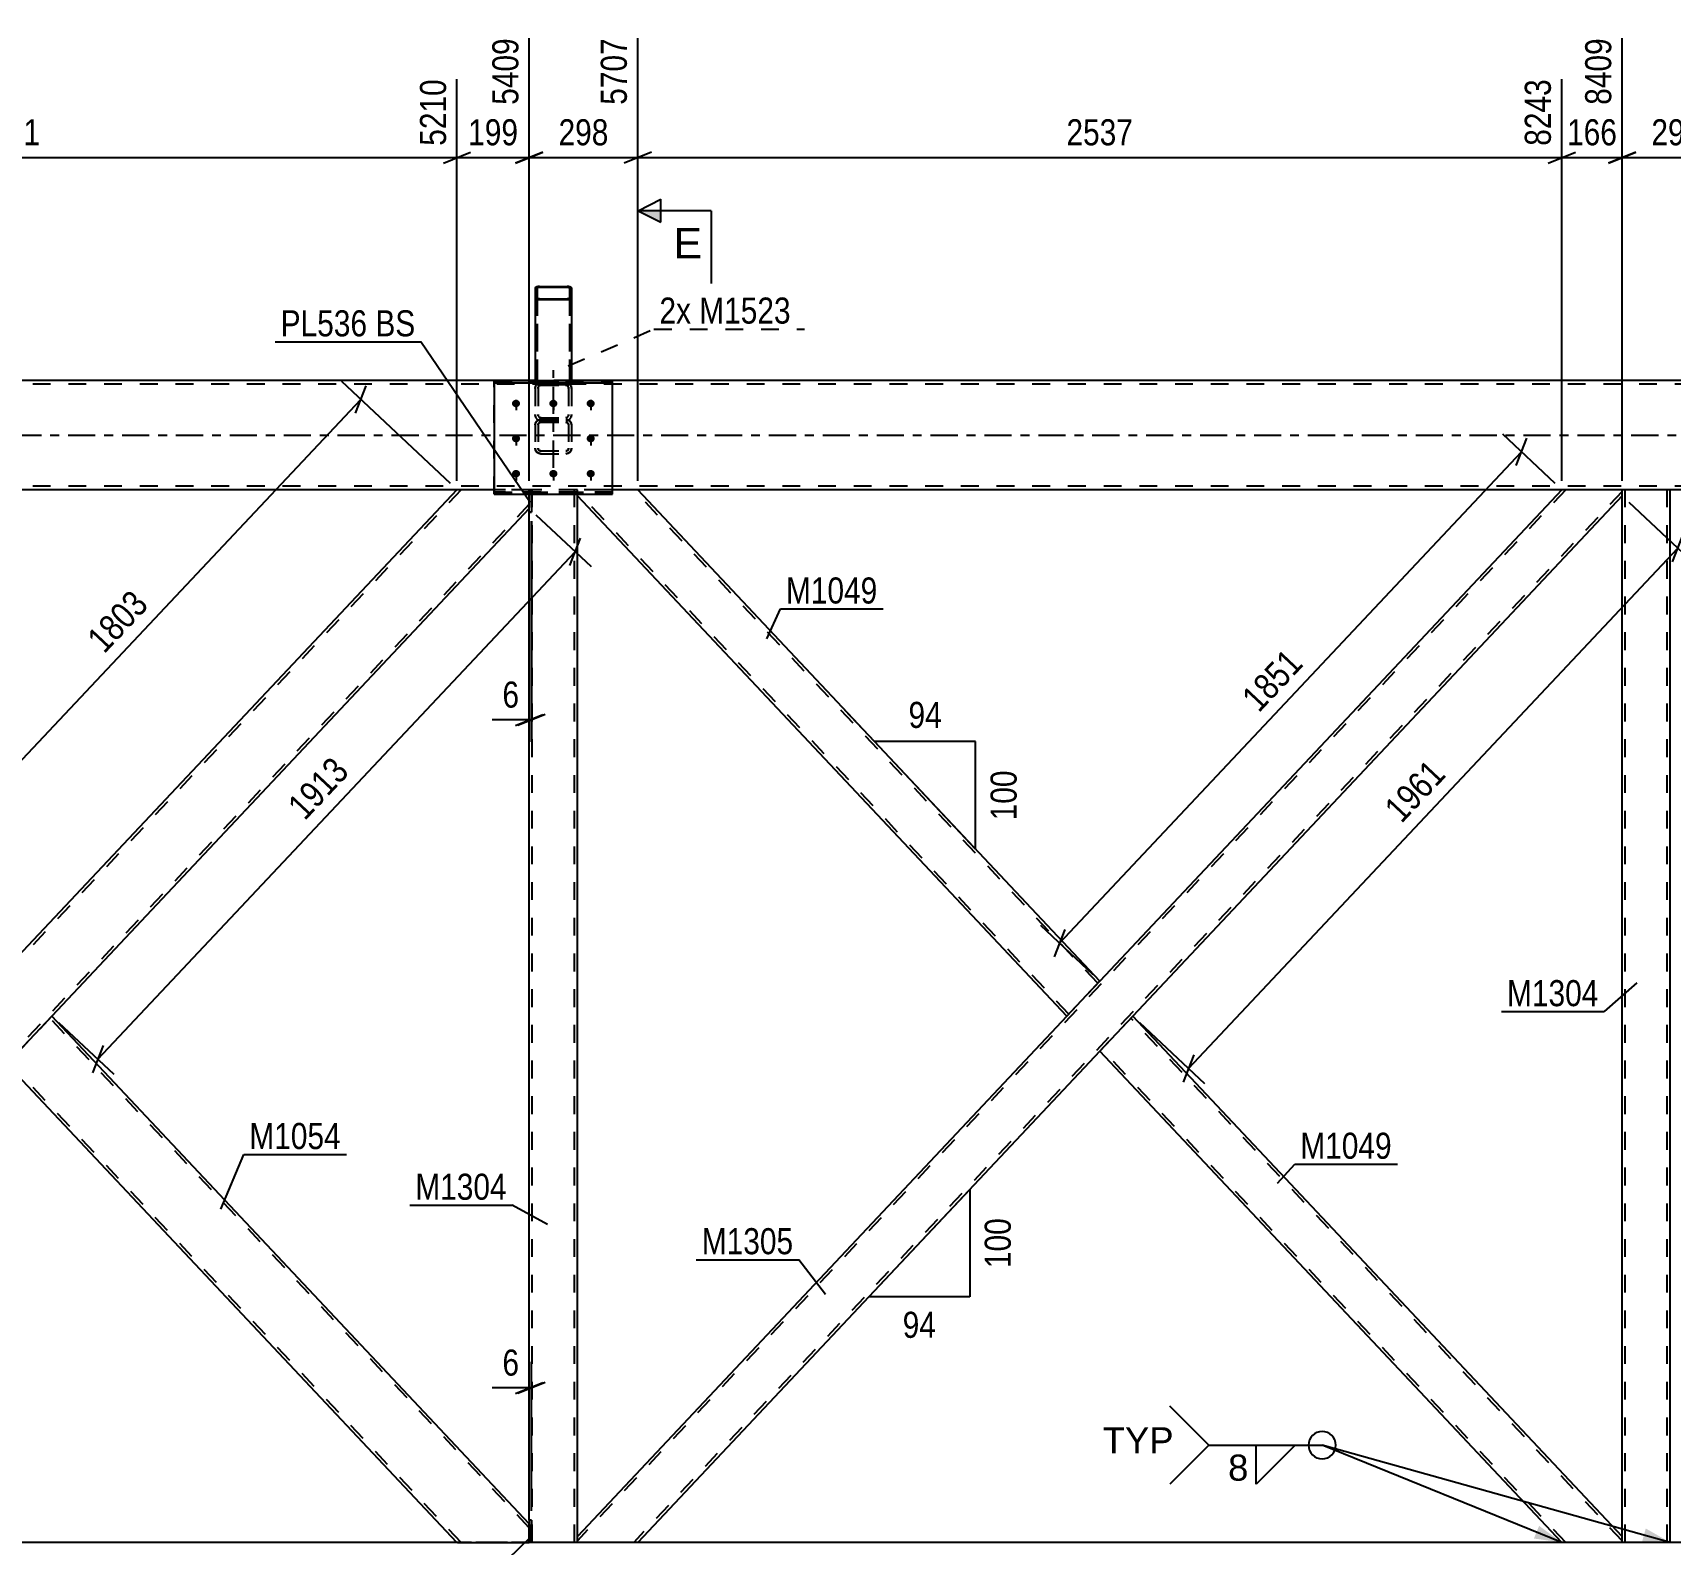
# Model space of a CAD drawing. Header units: millimetres. Extents: x -178 to 1011, y -683 to 158.
# Drawn here: x 161.8 to 341.6, y -121.8 to 44.2 of the extents above; entities that cross this region are included whole.
import ezdxf

# ---------------------------------------------------------------- set-up
doc = ezdxf.new("R2010")
doc.units = ezdxf.units.MM
doc.linetypes.add('DXK_LINE_DOT2', pattern=[3.9198, 1.9599, -1.9599])
doc.linetypes.add('DXK_LINE_DOT3', pattern=[5.9187, 2.979, -0.9799, 0.9799, -0.9799])
doc.styles.add('Arial', font='ARIAL.TTF', dxfattribs={"height": 0.2})
doc.styles.add('Arial Narrow', font='ARIALN.TTF', dxfattribs={"height": 0.2})

# ---------------------------------------------------------------- blocks, each defined once
blk = doc.blocks.new('Part-570387747-7596 - 7586')
at = {"color": 2, "linetype": 'Continuous'}
for p, q in [((225.5, 5.95), (212.5, 5.95)), ((212.5, 5.95), (212.5, -6.49)), ((212.5, 5.73), (225.5, 5.73)), ((225.5, -6.49), (225.5, 5.95)), ((212.5, -6.49), (225.5, -6.49))]:
    blk.add_line(p, q, dxfattribs=at)
at = {"color": 7, "linetype": 'DXK_LINE_DOT2'}
blk.add_line((212.5, -6.27), (225.5, -6.27), dxfattribs=at)
blk = doc.blocks.new('Bolt-570387747-7597 - 7586')
at = {"linetype": 'Continuous'}
for points in [[(214.9, 3.89), (214.99, 3.88), (215.08, 3.85), (215.16, 3.81), (215.23, 3.75), (215.28, 3.68), (215.32, 3.6), (215.34, 3.52), (215.34, 3.43), (215.32, 3.35), (215.28, 3.27), (215.23, 3.2), (215.16, 3.14), (215.08, 3.1), (214.99, 3.07), (214.9, 3.06), (214.81, 3.07), (214.72, 3.1), (214.64, 3.14), (214.57, 3.2), (214.52, 3.27), (214.48, 3.35), (214.46, 3.43), (214.46, 3.52), (214.48, 3.6), (214.52, 3.68), (214.57, 3.75), (214.64, 3.81), (214.72, 3.85), (214.81, 3.88)], [(219, 3.89), (219.09, 3.88), (219.18, 3.85), (219.26, 3.81), (219.33, 3.75), (219.38, 3.68), (219.42, 3.6), (219.44, 3.52), (219.44, 3.43), (219.42, 3.35), (219.38, 3.27), (219.33, 3.2), (219.26, 3.14), (219.18, 3.1), (219.09, 3.07), (219, 3.06), (218.91, 3.07), (218.82, 3.1), (218.74, 3.14), (218.67, 3.2), (218.62, 3.27), (218.58, 3.35), (218.56, 3.43), (218.56, 3.52), (218.58, 3.6), (218.62, 3.68), (218.67, 3.75), (218.74, 3.81), (218.82, 3.85), (218.91, 3.88)], [(223.1, 3.89), (223.19, 3.88), (223.28, 3.85), (223.36, 3.81), (223.43, 3.75), (223.48, 3.68), (223.52, 3.6), (223.54, 3.52), (223.54, 3.43), (223.52, 3.35), (223.48, 3.27), (223.43, 3.2), (223.36, 3.14), (223.28, 3.1), (223.19, 3.07), (223.1, 3.06), (223.01, 3.07), (222.92, 3.1), (222.84, 3.14), (222.77, 3.2), (222.72, 3.27), (222.68, 3.35), (222.66, 3.43), (222.66, 3.52), (222.68, 3.6), (222.72, 3.68), (222.77, 3.75), (222.84, 3.81), (222.92, 3.85), (223.01, 3.88)], [(214.9, 0.04), (214.99, 0.03), (215.08, 0), (215.16, -0.04), (215.23, -0.1), (215.28, -0.17), (215.32, -0.25), (215.34, -0.33), (215.34, -0.42), (215.32, -0.5), (215.28, -0.58), (215.23, -0.65), (215.16, -0.71), (215.08, -0.75), (214.99, -0.78), (214.9, -0.79), (214.81, -0.78), (214.72, -0.75), (214.64, -0.71), (214.57, -0.65), (214.52, -0.58), (214.48, -0.5), (214.46, -0.42), (214.46, -0.33), (214.48, -0.25), (214.52, -0.17), (214.57, -0.1), (214.64, -0.04), (214.72, 0), (214.81, 0.03)], [(223.1, 0.04), (223.19, 0.03), (223.28, 0), (223.36, -0.04), (223.43, -0.1), (223.48, -0.17), (223.52, -0.25), (223.54, -0.33), (223.54, -0.42), (223.52, -0.5), (223.48, -0.58), (223.43, -0.65), (223.36, -0.71), (223.28, -0.75), (223.19, -0.78), (223.1, -0.79), (223.01, -0.78), (222.92, -0.75), (222.84, -0.71), (222.77, -0.65), (222.72, -0.58), (222.68, -0.5), (222.66, -0.42), (222.66, -0.33), (222.68, -0.25), (222.72, -0.17), (222.77, -0.1), (222.84, -0.04), (222.92, 0), (223.01, 0.03)], [(214.9, -3.82), (214.99, -3.83), (215.08, -3.85), (215.16, -3.9), (215.23, -3.95), (215.28, -4.02), (215.32, -4.1), (215.34, -4.19), (215.34, -4.27), (215.32, -4.36), (215.28, -4.44), (215.23, -4.51), (215.16, -4.56), (215.08, -4.61), (214.99, -4.63), (214.9, -4.64), (214.81, -4.63), (214.72, -4.61), (214.64, -4.56), (214.57, -4.51), (214.52, -4.44), (214.48, -4.36), (214.46, -4.27), (214.46, -4.19), (214.48, -4.1), (214.52, -4.02), (214.57, -3.95), (214.64, -3.9), (214.72, -3.85), (214.81, -3.83)], [(219, -3.82), (219.09, -3.83), (219.18, -3.85), (219.26, -3.9), (219.33, -3.95), (219.38, -4.02), (219.42, -4.1), (219.44, -4.19), (219.44, -4.27), (219.42, -4.36), (219.38, -4.44), (219.33, -4.51), (219.26, -4.56), (219.18, -4.61), (219.09, -4.63), (219, -4.64), (218.91, -4.63), (218.82, -4.61), (218.74, -4.56), (218.67, -4.51), (218.62, -4.44), (218.58, -4.36), (218.56, -4.27), (218.56, -4.19), (218.58, -4.1), (218.62, -4.02), (218.67, -3.95), (218.74, -3.9), (218.82, -3.85), (218.91, -3.83)], [(223.1, -3.82), (223.19, -3.83), (223.28, -3.85), (223.36, -3.9), (223.43, -3.95), (223.48, -4.02), (223.52, -4.1), (223.54, -4.19), (223.54, -4.27), (223.52, -4.36), (223.48, -4.44), (223.43, -4.51), (223.36, -4.56), (223.28, -4.61), (223.19, -4.63), (223.1, -4.64), (223.01, -4.63), (222.92, -4.61), (222.84, -4.56), (222.77, -4.51), (222.72, -4.44), (222.68, -4.36), (222.66, -4.27), (222.66, -4.19), (222.68, -4.1), (222.72, -4.02), (222.77, -3.95), (222.84, -3.9), (222.92, -3.85), (223.01, -3.83)]]:
    blk.add_hatch(color=1, dxfattribs=at).paths.add_polyline_path(points)
at = {"color": 1, "linetype": 'Continuous'}
for p, q in [((214.9, 3.87), (214.9, 2.74)), ((219, 3.87), (219, 2.74)), ((223.1, 3.87), (223.1, 2.74)), ((214.9, 0.02), (214.9, -1.12)), ((223.1, 0.02), (223.1, -1.12)), ((214.9, -3.83), (214.9, -4.97)), ((219, -3.83), (219, -4.97)), ((223.1, -3.83), (223.1, -4.97))]:
    blk.add_line(p, q, dxfattribs=at)
blk = doc.blocks.new('Part-570387747-7743 - 7586')
at = {"color": 7, "linetype": 'DXK_LINE_DOT2'}
for p, q in [((228.27, -6), (221.64, -6)), ((221.64, -6.49), (221.64, -6)), ((275.6, -63.57), (221.64, -6.19)), ((278.78, -60.18), (227.83, -6)), ((278.97, -59.98), (278.56, -60.41)), ((275.6, -63.57), (275.61, -63.55))]:
    blk.add_line(p, q, dxfattribs=at)
at = {"color": 2, "linetype": 'Continuous'}
for p, q in [((221.64, -6.66), (221.64, -6.49)), ((275.38, -63.8), (221.64, -6.66)), ((279, -59.95), (228.27, -6)), ((278.56, -60.41), (275.38, -63.8)), ((279, -59.95), (278.56, -60.41))]:
    blk.add_line(p, q, dxfattribs=at)
blk = doc.blocks.new('Part-570387747-7633 - 7586')
at = {"color": 7, "linetype": 'DXK_LINE_DOT2'}
for p, q in [((217, 5.14), (217.05, 5.4)), ((217.4, 5.77), (217.64, 5.83)), ((217.64, 5.48), (217.52, 5.46)), ((217.64, 5.83), (220.36, 5.83)), ((217.64, 5.48), (220.36, 5.48)), ((220.36, 5.83), (220.61, 5.77)), ((220.48, 5.46), (220.36, 5.48)), ((220.95, 5.4), (221, 5.14)), ((217, 5.14), (217, -1.44)), ((217.34, 5.27), (217.32, 5.14)), ((217.32, 5.14), (217.32, -1.44)), ((220.68, 5.14), (220.66, 5.27)), ((220.68, 5.14), (220.68, -1.44)), ((221, 5.14), (221, -1.44)), ((217.05, 1.99), (217, 2.25)), ((217.32, 2.25), (217.34, 2.12)), ((217.52, 1.94), (217.64, 1.91)), ((217.64, 1.91), (220.36, 1.91)), ((220.36, 1.91), (220.48, 1.94)), ((220.66, 2.12), (220.68, 2.25)), ((221, 2.25), (220.95, 1.99)), ((217.05, 1.35), (217, 1.12)), ((217.19, 1.55), (217.05, 1.35)), ((217.4, 1.68), (217.19, 1.55)), ((217.32, 1.12), (217.34, 1.23)), ((217.34, 1.23), (217.41, 1.33)), ((217.64, 1.72), (217.4, 1.68)), ((217.64, 1.57), (217.4, 1.62)), ((217.41, 1.33), (217.52, 1.4)), ((217.52, 1.4), (217.64, 1.42)), ((217.64, 1.72), (220.36, 1.72)), ((217.64, 1.57), (220.36, 1.57)), ((217.64, 1.42), (220.36, 1.42)), ((220.61, 1.68), (220.36, 1.72)), ((220.61, 1.62), (220.36, 1.57)), ((220.36, 1.42), (220.48, 1.4)), ((220.48, 1.4), (220.59, 1.33)), ((220.59, 1.33), (220.66, 1.23)), ((220.81, 1.55), (220.61, 1.68)), ((220.66, 1.23), (220.68, 1.12)), ((220.95, 1.35), (220.81, 1.55)), ((221, 1.12), (220.95, 1.35)), ((217, -1.44), (217.05, -1.67)), ((217.05, -1.67), (217.19, -1.86)), ((217.34, -1.55), (217.32, -1.44)), ((217.41, -1.65), (217.34, -1.55)), ((217.52, -1.71), (217.41, -1.65)), ((217.64, -1.74), (217.52, -1.71)), ((217.64, -1.74), (220.36, -1.74)), ((220.48, -1.71), (220.36, -1.74)), ((220.59, -1.65), (220.48, -1.71)), ((220.66, -1.55), (220.59, -1.65)), ((220.68, -1.44), (220.66, -1.55)), ((220.81, -1.86), (220.95, -1.67)), ((220.95, -1.67), (221, -1.44)), ((217.19, -1.86), (217.4, -1.99)), ((217.4, -1.99), (217.64, -2.04)), ((217.64, -2.04), (220.36, -2.04)), ((220.36, -2.04), (220.61, -1.99)), ((220.61, -1.99), (220.81, -1.86))]:
    blk.add_line(p, q, dxfattribs=at)
for centre, radius, start, end in [((217.67, 5.17), 0.662, 114.32, 159.2417), ((217.65, 5.16), 0.331, 114.32, 159.2417), ((220.35, 5.16), 0.331, 20.7583, 65.68), ((220.33, 5.17), 0.662, 20.7583, 65.68), ((217.67, 2.22), 0.662, 200.7583, 245.68), ((217.65, 2.24), 0.331, 200.7583, 245.68), ((220.35, 2.24), 0.331, 294.32, 339.2417), ((220.33, 2.22), 0.662, 294.32, 339.2417)]:
    blk.add_arc(centre, radius, start, end, dxfattribs=at)
blk = doc.blocks.new('Part-570387747-8089 - 7586')
at = {"color": 2, "linetype": 'Continuous'}
for p, q in [((217, 16.16), (217.04, 16.23)), ((217.04, 16.23), (217.14, 16.28)), ((217.14, 16.28), (217.29, 16.32)), ((217, 16.16), (217, 6))]:
    blk.add_line(p, q, dxfattribs=at)
at = {"color": 7, "linetype": 'DXK_LINE_DOT2'}
for p, q in [((217.26, 16.19), (217.24, 16.16)), ((217.31, 16.22), (217.26, 16.19)), ((217.29, 16.32), (217.48, 16.33)), ((217.39, 16.24), (217.31, 16.22)), ((217.48, 16.25), (217.39, 16.24)), ((217.48, 16.33), (220.52, 16.33)), ((217.48, 16.25), (220.52, 16.25)), ((220.52, 16.33), (220.7, 16.32)), ((220.61, 16.24), (220.52, 16.25)), ((220.69, 16.22), (220.61, 16.24)), ((220.74, 16.19), (220.69, 16.22)), ((220.7, 16.32), (220.86, 16.28)), ((220.76, 16.16), (220.74, 16.19)), ((220.86, 16.28), (220.96, 16.23)), ((220.96, 16.23), (221, 16.16)), ((217.04, 14.99), (217, 15.05)), ((217.14, 14.93), (217.04, 14.99)), ((217.29, 14.89), (217.14, 14.93)), ((217.24, 16.16), (217.24, 5.69)), ((217.24, 15.05), (217.26, 15.02)), ((217.26, 15.02), (217.31, 14.99)), ((217.48, 14.88), (217.29, 14.89)), ((217.31, 14.99), (217.39, 14.97)), ((217.39, 14.97), (217.48, 14.96)), ((217.48, 14.96), (220.52, 14.96)), ((217.48, 14.88), (220.52, 14.88)), ((220.52, 14.96), (220.61, 14.97)), ((220.7, 14.89), (220.52, 14.88)), ((220.61, 14.97), (220.69, 14.99)), ((220.69, 14.99), (220.74, 15.02)), ((220.86, 14.93), (220.7, 14.89)), ((220.74, 15.02), (220.76, 15.05)), ((220.76, 16.16), (220.76, 5.69)), ((220.96, 14.99), (220.86, 14.93)), ((221, 15.05), (220.96, 14.99)), ((221, 16.16), (221, 5.69)), ((221, 6), (217, 6)), ((217, 6), (217, 5.69)), ((217, 5.83), (217.24, 5.83)), ((217, 5.69), (217.04, 5.62)), ((217.04, 5.62), (217.14, 5.56)), ((217.14, 5.56), (217.29, 5.53)), ((217.26, 5.65), (217.24, 5.69)), ((217.31, 5.63), (217.26, 5.65)), ((217.29, 5.53), (217.48, 5.51)), ((217.39, 5.61), (217.31, 5.63)), ((217.48, 5.6), (217.39, 5.61)), ((217.48, 5.6), (220.52, 5.6)), ((217.48, 5.51), (220.52, 5.51)), ((220.61, 5.61), (220.52, 5.6)), ((220.52, 5.51), (220.7, 5.53)), ((220.69, 5.63), (220.61, 5.61)), ((220.74, 5.65), (220.69, 5.63)), ((220.7, 5.53), (220.86, 5.56)), ((220.76, 5.69), (220.74, 5.65)), ((220.76, 5.83), (221, 5.83)), ((220.86, 5.56), (220.96, 5.62)), ((220.96, 5.62), (221, 5.69))]:
    blk.add_line(p, q, dxfattribs=at)
blk = doc.blocks.new('Part-570387747-7748 - 7586')
at = {"color": 7, "linetype": 'DXK_LINE_DOT2'}
for p, q in [((330.17, -6), (221.64, -121.41)), ((336.36, -6.19), (227.83, -121.6)), ((336.36, -6), (329.73, -6)), ((279, -59.95), (275.38, -63.8)), ((282.62, -63.8), (279, -67.65)), ((228.27, -121.6), (221.64, -121.6))]:
    blk.add_line(p, q, dxfattribs=at)
at = {"color": 2, "linetype": 'Continuous'}
for p, q in [((329.73, -6), (279, -59.95)), ((336.36, -6.66), (282.62, -63.8)), ((336.36, -6.66), (336.36, -6)), ((275.38, -63.8), (221.64, -120.94)), ((279, -67.65), (228.27, -121.6)), ((221.64, -121.6), (221.64, -120.94))]:
    blk.add_line(p, q, dxfattribs=at)
blk = doc.blocks.new('Part-570387747-7778 - 7586')
at = {"color": 2, "linetype": 'Continuous'}
for p, q in [((282.62, -63.8), (279, -67.65)), ((336.36, -120.94), (282.62, -63.8)), ((329.73, -121.6), (279, -67.65)), ((336.36, -121.6), (336.36, -120.94))]:
    blk.add_line(p, q, dxfattribs=at)
at = {"color": 7, "linetype": 'DXK_LINE_DOT2'}
for p, q in [((336.36, -121.41), (282.41, -64.03)), ((279.22, -67.42), (279.24, -67.4)), ((330.17, -121.6), (279.22, -67.42)), ((336.36, -121.6), (329.73, -121.6))]:
    blk.add_line(p, q, dxfattribs=at)
blk = doc.blocks.new('Part-570387747-7793 - 7586')
at = {"color": 2, "linetype": 'Continuous'}
for p, q in [((159, -69.05), (163.94, -63.8)), ((216.36, -119.54), (163.94, -63.8)), ((208.42, -121.6), (159, -69.05)), ((208.48, -121.6), (216.36, -121.6)), ((216.36, -121.6), (216.36, -120.47))]:
    blk.add_line(p, q, dxfattribs=at)
at = {"color": 7, "linetype": 'DXK_LINE_DOT2'}
for p, q in [((216.36, -120), (163.72, -64.03)), ((159.22, -68.82), (159.24, -68.8)), ((208.86, -121.6), (159.22, -68.82)), ((216.36, -120.47), (216.36, -119.54)), ((208.48, -121.6), (208.42, -121.6))]:
    blk.add_line(p, q, dxfattribs=at)
blk = doc.blocks.new('Part-570387747-7810 - 7586')
at = {"color": 7, "linetype": 'DXK_LINE_DOT2'}
for p, q in [((341.64, -6), (336.36, -6)), ((336.36, -6.66), (336.36, -6)), ((336.68, -121.6), (336.68, -6)), ((341.32, -121.6), (341.32, -6)), ((341.64, -6.66), (341.64, -6)), ((336.36, -121.6), (336.36, -120.94)), ((341.64, -121.6), (336.36, -121.6)), ((341.64, -121.6), (341.64, -120.94))]:
    blk.add_line(p, q, dxfattribs=at)
at = {"color": 2, "linetype": 'Continuous'}
for p, q in [((336.36, -120.94), (336.36, -6.66)), ((341.64, -120.94), (341.64, -6.66))]:
    blk.add_line(p, q, dxfattribs=at)
blk = doc.blocks.new('Part-570387747-7825 - 7586')
at = {"color": 7, "linetype": 'DXK_LINE_DOT2'}
for p, q in [((208.86, -6), (101.64, -120)), ((208.48, -6), (208.42, -6)), ((216.36, -6), (212.5, -6)), ((216.36, -6.49), (216.36, -6)), ((216.36, -8.06), (216.36, -7.13)), ((216.36, -7.59), (109.15, -121.6)), ((159, -58.55), (154.06, -63.8)), ((163.94, -63.8), (159, -69.05)), ((101.64, -121.6), (101.64, -119.54)), ((108.71, -121.6), (109.33, -121.6)), ((109.59, -121.6), (109.52, -121.6))]:
    blk.add_line(p, q, dxfattribs=at)
at = {"color": 2, "linetype": 'Continuous'}
for p, q in [((208.42, -6), (159, -58.55)), ((212.5, -6), (208.48, -6)), ((216.36, -7.13), (216.36, -6.49)), ((216.36, -8.06), (163.94, -63.8)), ((154.06, -63.8), (101.64, -119.54)), ((109.59, -121.6), (159, -69.05)), ((108.71, -121.6), (101.64, -121.6)), ((109.52, -121.6), (108.71, -121.6)), ((109.52, -121.6), (109.52, -121.6))]:
    blk.add_line(p, q, dxfattribs=at)
blk = doc.blocks.new('Part-570387747-7840 - 7586')
at = {"color": 7, "linetype": 'DXK_LINE_DOT2'}
for p, q in [((221.64, -6), (216.36, -6)), ((216.36, -8.46), (216.36, -6)), ((216.68, -121.6), (216.68, -6)), ((221.32, -121.6), (221.32, -6)), ((221.64, -6.66), (221.64, -6)), ((216.36, -121.6), (216.36, -119.14)), ((221.64, -121.6), (216.36, -121.6)), ((221.64, -121.6), (221.64, -120.94))]:
    blk.add_line(p, q, dxfattribs=at)
at = {"color": 2, "linetype": 'Continuous'}
for p, q in [((221.64, -120.94), (221.64, -6.66)), ((216.36, -119.14), (216.36, -8.46))]:
    blk.add_line(p, q, dxfattribs=at)
blk = doc.blocks.new('Part-570387747-7962 - 7586')
at = {"color": 2, "linetype": 'Continuous'}
for p, q in [((216.6, -119.14), (216.36, -119.14)), ((216.36, -119.14), (216.36, -121.6)), ((216.6, -119.14), (216.6, -121.6)), ((216.6, -121.6), (216.36, -121.6))]:
    blk.add_line(p, q, dxfattribs=at)
blk = doc.blocks.new('Bolt-570387747-7911 - 7586')
at = {"color": 1, "linetype": 'DXK_LINE_DOT2'}
for p, q in [((214.9, 3.87), (214.9, 2.74)), ((219, 3.87), (219, 2.74)), ((223.1, 3.87), (223.1, 2.74)), ((214.9, 0.02), (214.9, -1.12)), ((223.1, 0.02), (223.1, -1.12)), ((214.9, -3.83), (214.9, -4.97)), ((219, -3.83), (219, -4.97)), ((223.1, -3.83), (223.1, -4.97))]:
    blk.add_line(p, q, dxfattribs=at)
blk = doc.blocks.new('Part-570387747-8032 - 7586')
at = {"color": 7, "linetype": 'DXK_LINE_DOT2'}
for p, q in [((217.05, 5.4), (217, 5.14)), ((217.64, 5.83), (217.4, 5.77)), ((217.52, 5.46), (217.64, 5.48)), ((217.64, 5.83), (220.36, 5.83)), ((217.64, 5.48), (220.36, 5.48)), ((220.61, 5.77), (220.36, 5.83)), ((220.36, 5.48), (220.48, 5.46)), ((221, 5.14), (220.95, 5.4)), ((217, 5.14), (217, -1.44)), ((217.32, 5.14), (217.34, 5.27)), ((217.32, 5.14), (217.32, -1.44)), ((220.66, 5.27), (220.68, 5.14)), ((220.68, 5.14), (220.68, -1.44)), ((221, 5.14), (221, -1.44)), ((217, 2.25), (217.05, 1.99)), ((217.34, 2.12), (217.32, 2.25)), ((217.64, 1.91), (217.52, 1.93)), ((217.64, 1.91), (220.36, 1.91)), ((220.48, 1.93), (220.36, 1.91)), ((220.68, 2.25), (220.66, 2.12)), ((220.95, 1.99), (221, 2.25)), ((217, 1.12), (217.05, 1.35)), ((217.05, 1.35), (217.19, 1.54)), ((217.19, 1.54), (217.4, 1.68)), ((217.34, 1.23), (217.32, 1.12)), ((217.41, 1.33), (217.34, 1.23)), ((217.4, 1.68), (217.64, 1.72)), ((217.4, 1.62), (217.64, 1.57)), ((217.52, 1.4), (217.41, 1.33)), ((217.64, 1.42), (217.52, 1.4)), ((217.64, 1.72), (220.36, 1.72)), ((217.64, 1.57), (220.36, 1.57)), ((217.64, 1.42), (220.36, 1.42)), ((220.36, 1.72), (220.61, 1.68)), ((220.36, 1.57), (220.61, 1.62)), ((220.48, 1.4), (220.36, 1.42)), ((220.59, 1.33), (220.48, 1.4)), ((220.66, 1.23), (220.59, 1.33)), ((220.61, 1.68), (220.81, 1.54)), ((220.68, 1.12), (220.66, 1.23)), ((220.81, 1.54), (220.95, 1.35)), ((220.95, 1.35), (221, 1.12)), ((217.05, -1.67), (217, -1.44)), ((217.19, -1.86), (217.05, -1.67)), ((217.32, -1.44), (217.34, -1.55)), ((217.34, -1.55), (217.41, -1.65)), ((217.41, -1.65), (217.52, -1.71)), ((217.52, -1.71), (217.64, -1.74)), ((217.64, -1.74), (220.36, -1.74)), ((220.36, -1.74), (220.48, -1.71)), ((220.48, -1.71), (220.59, -1.65)), ((220.59, -1.65), (220.66, -1.55)), ((220.66, -1.55), (220.68, -1.44)), ((220.95, -1.67), (220.81, -1.86)), ((221, -1.44), (220.95, -1.67)), ((217.4, -1.99), (217.19, -1.86)), ((217.64, -2.04), (217.4, -1.99)), ((217.64, -2.04), (220.36, -2.04)), ((220.61, -1.99), (220.36, -2.04)), ((220.81, -1.86), (220.61, -1.99))]:
    blk.add_line(p, q, dxfattribs=at)
at = {"color": 7, "linetype": 'DXK_LINE_DOT3'}
blk.add_line((219, -3.58), (219, 7.12), dxfattribs=at)
at = {"color": 7, "linetype": 'DXK_LINE_DOT2'}
for centre, radius, start, end in [((217.67, 5.17), 0.662, 114.32, 159.2417), ((217.65, 5.16), 0.331, 114.32, 159.2417), ((220.35, 5.16), 0.331, 20.7583, 65.68), ((220.33, 5.17), 0.662, 20.7583, 65.68), ((217.67, 2.22), 0.662, 200.7583, 245.68), ((217.65, 2.24), 0.331, 200.7583, 245.68), ((220.35, 2.24), 0.331, 294.32, 339.2417), ((220.33, 2.22), 0.662, 294.32, 339.2417)]:
    blk.add_arc(centre, radius, start, end, dxfattribs=at)
blk = doc.blocks.new('Part-570387747-7957 - 7586')
at = {"color": 7, "linetype": 'DXK_LINE_DOT2'}
for p, q in [((216.36, -121.6), (216.36, -119.14)), ((216.6, -119.14), (216.36, -119.14)), ((216.6, -121.6), (216.6, -119.14)), ((216.6, -121.6), (216.36, -121.6))]:
    blk.add_line(p, q, dxfattribs=at)
blk = doc.blocks.new('Part-570387747-8035 - 7586')
at = {"color": 7, "linetype": 'DXK_LINE_DOT2'}
for p, q in [((212.5, -6.49), (212.5, 5.95)), ((212.5, 5.95), (225.5, 5.95)), ((212.5, 5.73), (225.5, 5.73)), ((225.5, -6.49), (225.5, 5.95)), ((225.5, -6.27), (212.5, -6.27)), ((225.5, -6.49), (212.5, -6.49))]:
    blk.add_line(p, q, dxfattribs=at)
blk = doc.blocks.new('Part-570387747-8048 - 7586')
at = {"color": 7, "linetype": 'DXK_LINE_DOT2'}
for p, q in [((216.36, -6), (216.6, -6)), ((216.36, -6), (216.36, -8.46)), ((216.6, -6), (216.6, -8.46)), ((216.36, -8.46), (216.6, -8.46))]:
    blk.add_line(p, q, dxfattribs=at)
blk = doc.blocks.new('Part-570387747-8053 - 7586')
at = {"color": 7, "linetype": 'DXK_LINE_DOT2'}
for p, q in [((216.6, -6), (216.36, -6)), ((216.36, -6.49), (216.36, -6)), ((216.6, -6.49), (216.6, -6))]:
    blk.add_line(p, q, dxfattribs=at)
at = {"color": 2, "linetype": 'Continuous'}
for p, q in [((216.36, -8.46), (216.36, -6.49)), ((216.6, -6.49), (216.6, -8.46)), ((216.6, -8.46), (216.36, -8.46))]:
    blk.add_line(p, q, dxfattribs=at)
blk = doc.blocks.new('Part-570387747-8058 - 7586')
at = {"color": 7, "linetype": 'DXK_LINE_DOT2'}
for p, q in [((798, -121.6), (-18.36, -121.6)), ((216.36, -121.6), (208.48, -121.6)), ((216.6, -121.6), (216.36, -121.6))]:
    blk.add_line(p, q, dxfattribs=at)
at = {"color": 2, "linetype": 'Continuous'}
for p, q in [((208.48, -121.6), (109.52, -121.6)), ((216.36, -121.6), (216.36, -121.6)), ((793.2, -121.6), (216.6, -121.6))]:
    blk.add_line(p, q, dxfattribs=at)
blk = doc.blocks.new('Part-570387747-8063 - 7586')
at = {"color": 2, "linetype": 'Continuous'}
for p, q in [((217, 6), (0, 6)), ((457, 6), (221, 6)), ((208.48, -6), (109.52, -6)), ((452.5, -6), (225.5, -6))]:
    blk.add_line(p, q, dxfattribs=at)
at = {"color": 7, "linetype": 'DXK_LINE_DOT2'}
for p, q in [((838, 5.6), (0, 5.6)), ((221, 6), (217, 6)), ((838, -5.6), (0, -5.6)), ((225.5, -6), (208.48, -6))]:
    blk.add_line(p, q, dxfattribs=at)
at = {"color": 7, "linetype": 'DXK_LINE_DOT3'}
blk.add_line((0, 0), (838, 0), dxfattribs=at)
blk = doc.blocks.new('Part-570387747-8084 - 7586')
at = {"color": 2, "linetype": 'Continuous'}
for p, q in [((217.04, 16.23), (217, 16.16)), ((217.14, 16.28), (217.04, 16.23)), ((217.3, 16.32), (217.14, 16.28)), ((217.24, 16.16), (217.26, 16.19)), ((217.26, 16.19), (217.31, 16.22)), ((217.48, 16.33), (217.3, 16.32)), ((217.31, 16.22), (217.39, 16.24)), ((217.39, 16.24), (217.48, 16.25)), ((217.48, 16.33), (220.52, 16.33)), ((217.48, 16.25), (220.52, 16.25)), ((220.7, 16.32), (220.52, 16.33)), ((220.52, 16.25), (220.61, 16.24)), ((220.61, 16.24), (220.69, 16.22)), ((220.69, 16.22), (220.74, 16.19)), ((220.86, 16.28), (220.7, 16.32)), ((220.74, 16.19), (220.76, 16.16)), ((220.96, 16.23), (220.86, 16.28)), ((221, 16.16), (220.96, 16.23)), ((217, 16.16), (217, 5.95)), ((217, 15.05), (217.04, 14.99)), ((217.04, 14.99), (217.14, 14.93)), ((217.14, 14.93), (217.3, 14.89)), ((217.24, 16.16), (217.24, 15.05)), ((217.26, 15.02), (217.24, 15.05)), ((217.31, 14.99), (217.26, 15.02)), ((217.3, 14.89), (217.48, 14.88)), ((217.39, 14.97), (217.31, 14.99)), ((217.48, 14.96), (217.39, 14.97)), ((217.48, 14.96), (220.52, 14.96)), ((217.48, 14.88), (220.52, 14.88)), ((220.61, 14.97), (220.52, 14.96)), ((220.52, 14.88), (220.7, 14.89)), ((220.69, 14.99), (220.61, 14.97)), ((220.74, 15.02), (220.69, 14.99)), ((220.7, 14.89), (220.86, 14.93)), ((220.76, 15.05), (220.74, 15.02)), ((220.76, 16.16), (220.76, 15.05)), ((220.86, 14.93), (220.96, 14.99)), ((220.96, 14.99), (221, 15.05)), ((221, 16.16), (221, 5.95))]:
    blk.add_line(p, q, dxfattribs=at)
at = {"color": 7, "linetype": 'DXK_LINE_DOT2'}
for p, q in [((217.24, 15.05), (217.24, 5.69)), ((220.76, 15.05), (220.76, 5.69)), ((221, 6), (217, 6)), ((217, 5.95), (217, 5.69)), ((217, 5.83), (217.24, 5.83)), ((217.04, 5.62), (217, 5.69)), ((217.14, 5.56), (217.04, 5.62)), ((217.3, 5.53), (217.14, 5.56)), ((217.24, 5.69), (217.26, 5.65)), ((217.26, 5.65), (217.31, 5.63)), ((217.48, 5.51), (217.3, 5.53)), ((217.31, 5.63), (217.39, 5.61)), ((217.39, 5.61), (217.48, 5.6)), ((217.48, 5.6), (220.52, 5.6)), ((220.52, 5.51), (217.48, 5.51)), ((220.52, 5.6), (220.61, 5.61)), ((220.7, 5.53), (220.52, 5.51)), ((220.61, 5.61), (220.69, 5.63)), ((220.69, 5.63), (220.74, 5.65)), ((220.86, 5.56), (220.7, 5.53)), ((220.74, 5.65), (220.76, 5.69)), ((220.76, 5.83), (221, 5.83)), ((220.96, 5.62), (220.86, 5.56)), ((221, 5.69), (220.96, 5.62)), ((221, 5.95), (221, 5.69))]:
    blk.add_line(p, q, dxfattribs=at)
blk = doc.blocks.new('StraightDimension-570387747-8111 - 7586')
at = {"color": 7, "linetype": 'Continuous'}
for p, q in [((216.36, -118.14), (216.36, -101.78)), ((216.6, -118.14), (216.6, -101.78)), ((214.86, -105.23), (217.86, -104.03)), ((218.1, -104.03), (215.1, -105.23)), ((216.36, -104.63), (216.6, -104.63))]:
    blk.add_line(p, q, dxfattribs=at)
at = {"color": 0}
blk.add_wipeout([(215.84, -103.88), (215.84, -99.68), (212.81, -99.68), (212.81, -103.88)], dxfattribs=at)
at = {"color": 7, "linetype": 'Continuous'}
blk.add_line((216.36, -104.63), (212.28, -104.63), dxfattribs=at)
blk.add_line((216.36, -104.63), (212.28, -104.63), dxfattribs=at)
at = {"color": 3, "style": 'Arial Narrow'}
blk.add_text('6', height=2.86, dxfattribs=at).set_placement((213.41, -103.28))
blk = doc.blocks.new('AngleDimension-570387747-19264 - 7586')
at = {"color": 7, "linetype": 'Continuous'}
for p, q in [((264.73, -82.83), (253.63, -94.63)), ((264.73, -82.83), (264.73, -94.63)), ((253.63, -94.63), (253.63, -94.63)), ((264.73, -94.63), (253.63, -94.63))]:
    blk.add_line(p, q, dxfattribs=at)
at = {"color": 0}
for points in [[(269.83, -85.38), (265.63, -85.38), (265.63, -92.07), (269.83, -92.07)], [(261.61, -99.73), (261.61, -95.53), (256.76, -95.53), (256.76, -99.73)]]:
    blk.add_wipeout(points, dxfattribs=at)
at = {"color": 3, "style": 'Arial Narrow'}
blk.add_text('100', height=2.863, rotation=90.0002, dxfattribs=at).set_placement((269.23, -91.47))
blk.add_text('94', height=2.863, dxfattribs=at).set_placement((257.36, -99.13))
blk = doc.blocks.new('StraightDimension-570387747-8757 - 7586')
at = {"color": 7, "linetype": 'Continuous'}
for p, q in [((336.36, -5), (336.36, 43.59)), ((329.73, -5), (329.73, 39.09)), ((328.23, 29.88), (331.23, 31.08)), ((337.86, 31.08), (334.86, 29.88)), ((329.73, 30.48), (336.36, 30.48))]:
    blk.add_line(p, q, dxfattribs=at)
at = {"color": 0}
blk.add_wipeout([(336.39, 31.23), (336.39, 35.43), (329.71, 35.43), (329.71, 31.23)], dxfattribs=at)
at = {"color": 3, "style": 'Arial Narrow'}
blk.add_text('166', height=2.863, dxfattribs=at).set_placement((330.31, 31.83))
at = {"color": 0, "linetype": 'Continuous'}
blk.add_wipeout([(335.76, 44.19), (331.56, 44.19), (331.56, 35.68), (335.76, 35.68)], dxfattribs=at)
at = {"color": 3, "linetype": 'Continuous', "style": 'Arial Narrow'}
blk.add_text('8409', height=2.863, rotation=90.0002, dxfattribs=at).set_placement((335.16, 36.28))
blk = doc.blocks.new('StraightDimension-570387747-8756 - 7586')
at = {"color": 7, "linetype": 'Continuous'}
for p, q in [((336.36, -5), (336.36, 43.59)), ((348.27, -5), (348.27, 43.59)), ((334.86, 29.88), (337.86, 31.08)), ((349.77, 31.08), (346.77, 29.88)), ((336.36, 30.48), (348.27, 30.48))]:
    blk.add_line(p, q, dxfattribs=at)
at = {"color": 0}
blk.add_wipeout([(345.66, 31.23), (345.66, 35.43), (338.97, 35.43), (338.97, 31.23)], dxfattribs=at)
at = {"color": 3, "style": 'Arial Narrow'}
blk.add_text('298', height=2.863, dxfattribs=at).set_placement((339.57, 31.83))
at = {"color": 0, "linetype": 'Continuous'}
blk.add_wipeout([(347.67, 44.19), (343.47, 44.19), (343.47, 35.68), (347.67, 35.68)], dxfattribs=at)
at = {"color": 3, "linetype": 'Continuous', "style": 'Arial Narrow'}
blk.add_text('8707', height=2.863, rotation=90.0002, dxfattribs=at).set_placement((347.07, 36.28))
blk = doc.blocks.new('StraightDimension-570387747-8760 - 7586')
at = {"color": 7, "linetype": 'Continuous'}
for p, q in [((216.36, -5), (216.36, 43.59)), ((208.42, -5), (208.42, 39.09)), ((206.92, 29.88), (209.92, 31.08)), ((217.86, 31.08), (214.86, 29.88)), ((208.42, 30.48), (216.36, 30.48))]:
    blk.add_line(p, q, dxfattribs=at)
at = {"color": 0}
blk.add_wipeout([(215.73, 31.23), (215.73, 35.43), (209.05, 35.43), (209.05, 31.23)], dxfattribs=at)
at = {"color": 3, "style": 'Arial Narrow'}
blk.add_text('199', height=2.863, dxfattribs=at).set_placement((209.65, 31.83))
at = {"color": 0, "linetype": 'Continuous'}
blk.add_wipeout([(215.76, 44.19), (211.56, 44.19), (211.56, 35.68), (215.76, 35.68)], dxfattribs=at)
at = {"color": 3, "linetype": 'Continuous', "style": 'Arial Narrow'}
blk.add_text('5409', height=2.863, rotation=90.0002, dxfattribs=at).set_placement((215.16, 36.28))
blk = doc.blocks.new('StraightDimension-570387747-8229 - 7586')
at = {"color": 7, "linetype": 'Continuous'}
for p, q in [((216.36, -9.46), (216.36, -33.67)), ((216.6, -9.46), (216.6, -33.67)), ((214.86, -31.87), (217.86, -30.67)), ((218.1, -30.67), (215.1, -31.87)), ((216.36, -31.27), (216.6, -31.27))]:
    blk.add_line(p, q, dxfattribs=at)
at = {"color": 0}
blk.add_wipeout([(215.84, -30.52), (215.84, -26.32), (212.81, -26.32), (212.81, -30.52)], dxfattribs=at)
at = {"color": 7, "linetype": 'Continuous'}
blk.add_line((216.36, -31.27), (212.28, -31.27), dxfattribs=at)
blk.add_line((216.36, -31.27), (212.28, -31.27), dxfattribs=at)
at = {"color": 3, "style": 'Arial Narrow'}
blk.add_text('6', height=2.86, dxfattribs=at).set_placement((213.41, -29.92))
blk = doc.blocks.new('StraightDimension-570387747-8758 - 7586')
at = {"color": 7, "linetype": 'Continuous'}
for p, q in [((228.27, -5), (228.27, 43.59)), ((329.73, -5), (329.73, 39.09)), ((229.77, 31.08), (226.77, 29.88)), ((328.23, 29.88), (331.23, 31.08)), ((228.27, 30.48), (329.73, 30.48))]:
    blk.add_line(p, q, dxfattribs=at)
at = {"color": 0, "linetype": 'Continuous'}
blk.add_wipeout([(329.13, 39.69), (324.93, 39.69), (324.93, 31.18), (329.13, 31.18)], dxfattribs=at)
at = {"color": 0}
blk.add_wipeout([(283.26, 31.23), (283.26, 35.43), (274.74, 35.43), (274.74, 31.23)], dxfattribs=at)
at = {"color": 3, "linetype": 'Continuous', "style": 'Arial Narrow'}
blk.add_text('8243', height=2.863, rotation=90.0002, dxfattribs=at).set_placement((328.53, 31.78))
at = {"color": 3, "style": 'Arial Narrow'}
blk.add_text('2537', height=2.863, dxfattribs=at).set_placement((275.34, 31.83))
blk = doc.blocks.new('StraightDimension-570387747-8759 - 7586')
at = {"color": 7, "linetype": 'Continuous'}
for p, q in [((216.36, -5), (216.36, 43.59)), ((228.27, -5), (228.27, 43.59)), ((214.86, 29.88), (217.86, 31.08)), ((229.77, 31.08), (226.77, 29.88)), ((216.36, 30.48), (228.27, 30.48))]:
    blk.add_line(p, q, dxfattribs=at)
at = {"color": 0}
blk.add_wipeout([(225.66, 31.23), (225.66, 35.43), (218.97, 35.43), (218.97, 31.23)], dxfattribs=at)
at = {"color": 3, "style": 'Arial Narrow'}
blk.add_text('298', height=2.863, dxfattribs=at).set_placement((219.57, 31.83))
at = {"color": 0, "linetype": 'Continuous'}
blk.add_wipeout([(227.67, 44.19), (223.47, 44.19), (223.47, 35.68), (227.67, 35.68)], dxfattribs=at)
at = {"color": 3, "linetype": 'Continuous', "style": 'Arial Narrow'}
blk.add_text('5707', height=2.863, rotation=90.0002, dxfattribs=at).set_placement((227.07, 36.28))
blk = doc.blocks.new('StraightDimension-570387747-8761 - 7586')
at = {"color": 7, "linetype": 'Continuous'}
for p, q in [((109.59, -5), (109.59, 43.59)), ((208.42, -5), (208.42, 39.09)), ((111.09, 31.08), (108.09, 29.88)), ((206.92, 29.88), (209.92, 31.08)), ((109.59, 30.48), (208.42, 30.48))]:
    blk.add_line(p, q, dxfattribs=at)
at = {"color": 0, "linetype": 'Continuous'}
blk.add_wipeout([(207.82, 39.69), (203.62, 39.69), (203.62, 31.18), (207.82, 31.18)], dxfattribs=at)
at = {"color": 0}
blk.add_wipeout([(163.26, 31.23), (163.26, 35.43), (154.74, 35.43), (154.74, 31.23)], dxfattribs=at)
at = {"color": 3, "linetype": 'Continuous', "style": 'Arial Narrow'}
blk.add_text('5210', height=2.863, rotation=90.0002, dxfattribs=at).set_placement((207.22, 31.78))
at = {"color": 3, "style": 'Arial Narrow'}
blk.add_text('2471', height=2.863, dxfattribs=at).set_placement((155.34, 31.83))
blk = doc.blocks.new('StraightDimension-570387747-9138 - 7586')
at = {"color": 7, "linetype": 'Continuous'}
for p, q in [((337.09, -7.35), (344.22, -14.05)), ((288.74, -69.55), (342.47, -12.41)), ((341.88, -13.91), (343.06, -10.91)), ((283.35, -64.49), (290.49, -71.19)), ((289.33, -68.05), (288.15, -71.05))]:
    blk.add_line(p, q, dxfattribs=at)
at = {"color": 0}
blk.add_wipeout([(317.98, -37.37), (314.92, -34.49), (309.08, -40.69), (312.14, -43.57)], dxfattribs=at)
at = {"color": 3, "style": 'Arial Narrow'}
blk.add_text('1961', height=2.863, rotation=46.7591, dxfattribs=at).set_placement((312.12, -42.72))
blk = doc.blocks.new('StraightDimension-570387747-9153 - 7586')
at = {"color": 7, "linetype": 'Continuous'}
for p, q in [((329.01, -5.31), (323.24, 0.11)), ((324.73, -3.35), (325.91, -0.34)), ((274.58, -55.79), (325.32, -1.85)), ((278.27, -59.26), (272.51, -53.84)), ((275.17, -54.29), (273.99, -57.3))]:
    blk.add_line(p, q, dxfattribs=at)
at = {"color": 0}
blk.add_wipeout([(302.32, -25.2), (299.26, -22.33), (293.43, -28.53), (296.49, -31.41)], dxfattribs=at)
at = {"color": 3, "style": 'Arial Narrow'}
blk.add_text('1851', height=2.863, rotation=46.7591, dxfattribs=at).set_placement((296.46, -30.56))
blk = doc.blocks.new('StraightDimension-570387747-9174 - 7586')
at = {"color": 7, "linetype": 'Continuous'}
for p, q in [((217.09, -8.75), (223.15, -14.44)), ((220.81, -14.3), (221.99, -11.3)), ((168.98, -68.54), (221.4, -12.8)), ((164.67, -64.49), (170.73, -70.18)), ((169.57, -67.03), (168.39, -70.04))]:
    blk.add_line(p, q, dxfattribs=at)
at = {"color": 0}
blk.add_wipeout([(197.56, -37.06), (194.5, -34.18), (188.67, -40.38), (191.73, -43.26)], dxfattribs=at)
at = {"color": 3, "style": 'Arial Narrow'}
blk.add_text('1913', height=2.863, rotation=46.7591, dxfattribs=at).set_placement((191.7, -42.41))
blk = doc.blocks.new('StraightDimension-570387747-9189 - 7586')
at = {"color": 7, "linetype": 'Continuous'}
for p, q in [((207.69, -5.31), (195.79, 5.88)), ((197.27, 2.42), (198.45, 5.43)), ((148.45, -48.62), (197.86, 3.93)), ((158.27, -57.86), (146.37, -46.67)), ((149.04, -47.12), (147.86, -50.12))]:
    blk.add_line(p, q, dxfattribs=at)
at = {"color": 0}
blk.add_wipeout([(175.52, -18.73), (172.46, -15.86), (166.63, -22.06), (169.69, -24.93)], dxfattribs=at)
at = {"color": 3, "style": 'Arial Narrow'}
blk.add_text('1803', height=2.863, rotation=46.7591, dxfattribs=at).set_placement((169.67, -24.09))
blk = doc.blocks.new('AngleDimension-570387747-19247 - 7586')
at = {"color": 7, "linetype": 'Continuous'}
for p, q in [((250.98, -30.15), (254.28, -33.65)), ((265.37, -33.65), (254.28, -33.65)), ((265.37, -45.46), (254.28, -33.65)), ((265.37, -45.46), (265.37, -33.65))]:
    blk.add_line(p, q, dxfattribs=at)
at = {"color": 0}
for points in [[(262.25, -32.75), (262.25, -28.55), (257.4, -28.55), (257.4, -32.75)], [(270.47, -36.21), (266.27, -36.21), (266.27, -42.9), (270.47, -42.9)]]:
    blk.add_wipeout(points, dxfattribs=at)
at = {"color": 3, "style": 'Arial Narrow'}
blk.add_text('94', height=2.863, dxfattribs=at).set_placement((258, -32.15))
blk.add_text('100', height=2.863, rotation=90.0002, dxfattribs=at).set_placement((269.87, -42.3))
blk = doc.blocks.new('Mark-570387747-7739 - 7586')
at = {"color": 0}
blk.add_wipeout([(254.6, -18.49), (254.6, -15.49), (244.54, -15.49), (244.54, -18.49)], dxfattribs=at)
blk.add_wipeout([(254.6, -18.49), (254.6, -15.49), (244.54, -15.49), (244.54, -18.49)], dxfattribs=at)
at = {"color": 30, "linetype": 'Continuous'}
for p, q in [((242.44, -22.36), (243.94, -19.09)), ((243.94, -19.09), (255.2, -19.09))]:
    blk.add_line(p, q, dxfattribs=at)
at = {"color": 3, "style": 'Arial Narrow'}
blk.add_text('M1049', height=2.863, dxfattribs=at).set_placement((244.54, -18.49))
blk = doc.blocks.new('Mark-570387747-7744 - 7586')
at = {"color": 0}
blk.add_wipeout([(245.35, -89.95), (245.35, -86.95), (235.3, -86.95), (235.3, -89.95)], dxfattribs=at)
blk.add_wipeout([(245.35, -89.95), (245.35, -86.95), (235.3, -86.95), (235.3, -89.95)], dxfattribs=at)
at = {"color": 30, "linetype": 'Continuous'}
for p in [(234.7, -90.55), (248.87, -94.38)]:
    blk.add_line(p, (245.95, -90.55), dxfattribs=at)
at = {"color": 3, "style": 'Arial Narrow'}
blk.add_text('M1305', height=2.863, dxfattribs=at).set_placement((235.3, -89.95))
blk = doc.blocks.new('Mark-570387747-7774 - 7586')
at = {"color": 0}
blk.add_wipeout([(311.08, -79.47), (311.08, -76.47), (301.02, -76.47), (301.02, -79.47)], dxfattribs=at)
blk.add_wipeout([(311.08, -79.47), (311.08, -76.47), (301.02, -76.47), (301.02, -79.47)], dxfattribs=at)
at = {"color": 30, "linetype": 'Continuous'}
for p, q in [((298.52, -82.16), (300.42, -80.07)), ((300.42, -80.07), (311.68, -80.07))]:
    blk.add_line(p, q, dxfattribs=at)
at = {"color": 3, "style": 'Arial Narrow'}
blk.add_text('M1049', height=2.863, dxfattribs=at).set_placement((301.02, -79.47))
blk = doc.blocks.new('Mark-570387747-7789 - 7586')
at = {"color": 0}
blk.add_wipeout([(195.67, -78.4), (195.67, -75.4), (185.62, -75.4), (185.62, -78.4)], dxfattribs=at)
blk.add_wipeout([(195.67, -78.4), (195.67, -75.4), (185.62, -75.4), (185.62, -78.4)], dxfattribs=at)
at = {"color": 30, "linetype": 'Continuous'}
for p, q in [((182.48, -84.99), (185.02, -79)), ((185.02, -79), (196.27, -79))]:
    blk.add_line(p, q, dxfattribs=at)
at = {"color": 3, "style": 'Arial Narrow'}
blk.add_text('M1054', height=2.863, dxfattribs=at).set_placement((185.62, -78.4))
blk = doc.blocks.new('Mark-570387747-7806 - 7586')
at = {"color": 0}
blk.add_wipeout([(333.77, -62.71), (333.77, -59.71), (323.72, -59.71), (323.72, -62.71)], dxfattribs=at)
blk.add_wipeout([(333.77, -62.71), (333.77, -59.71), (323.72, -59.71), (323.72, -62.71)], dxfattribs=at)
at = {"color": 30, "linetype": 'Continuous'}
for p in [(337.98, -60.15), (323.12, -63.31)]:
    blk.add_line(p, (334.37, -63.31), dxfattribs=at)
at = {"color": 3, "style": 'Arial Narrow'}
blk.add_text('M1304', height=2.863, dxfattribs=at).set_placement((323.72, -62.71))
blk = doc.blocks.new('Mark-570387747-7836 - 7586')
at = {"color": 0}
blk.add_wipeout([(213.89, -83.97), (213.89, -80.97), (203.84, -80.97), (203.84, -83.97)], dxfattribs=at)
blk.add_wipeout([(213.89, -83.97), (213.89, -80.97), (203.84, -80.97), (203.84, -83.97)], dxfattribs=at)
at = {"color": 30, "linetype": 'Continuous'}
for p in [(203.24, -84.57), (218.36, -86.67)]:
    blk.add_line(p, (214.49, -84.57), dxfattribs=at)
at = {"color": 3, "style": 'Arial Narrow'}
blk.add_text('M1304', height=2.863, dxfattribs=at).set_placement((203.84, -83.97))
blk = doc.blocks.new('SectionMark-570387747-9548 - 7586')
at = {"linetype": 'Continuous'}
for points in [[(230.82, 24.65), (230.82, 23.4), (228.32, 24.65)], [(230.82, -150.26), (230.82, -151.51), (228.32, -151.51)]]:
    blk.add_hatch(color=6, dxfattribs=at).paths.add_polyline_path(points)
at = {"color": 6, "linetype": 'Continuous'}
for p, q in [((228.32, 24.65), (230.82, 25.9)), ((230.82, 23.4), (230.82, 25.9)), ((236.32, 24.65), (228.32, 24.65)), ((228.32, 24.65), (230.82, 23.4)), ((236.32, 24.65), (236.32, 16.65)), ((236.32, -151.51), (236.32, -143.51)), ((228.32, -151.51), (230.82, -150.26)), ((230.82, -150.26), (230.82, -152.76)), ((236.32, -151.51), (228.32, -151.51)), ((230.82, -152.76), (228.32, -151.51))]:
    blk.add_line(p, q, dxfattribs=at)
at = {"color": 0, "linetype": 'Continuous'}
for points in [[(235.32, 19.4), (235.32, 22.9), (232.21, 22.9), (232.21, 19.4)], [(235.32, -149.76), (235.32, -146.26), (232.21, -146.26), (232.21, -149.76)]]:
    blk.add_wipeout(points, dxfattribs=at)
at = {"color": 3, "linetype": 'Continuous', "style": 'Arial'}
for p in [(232.21, 19.4), (232.21, -149.76)]:
    blk.add_text('E', height=3.34, dxfattribs=at).set_placement(p)
blk = doc.blocks.new('MarkSet-570387747-17053 - 7586')
at = {"color": 0}
for points in [[(234.12, 12.25), (234.12, 15.25), (230.65, 15.25), (230.65, 12.25)], [(245.07, 12.25), (245.07, 15.25), (235.02, 15.25), (235.02, 12.25)]]:
    blk.add_wipeout(points, dxfattribs=at)
for points in [[(234.12, 12.25), (234.12, 15.25), (230.65, 15.25), (230.65, 12.25)], [(245.07, 12.25), (245.07, 15.25), (235.02, 15.25), (235.02, 12.25)]]:
    blk.add_wipeout(points, dxfattribs=at)
at = {"color": 30, "linetype": 'DXK_LINE_DOT2'}
for p, q in [((220.63, 7.62), (230.05, 11.65)), ((230.05, 11.65), (246.57, 11.65))]:
    blk.add_line(p, q, dxfattribs=at)
at = {"color": 3, "style": 'Arial Narrow'}
for s, p in [('2x', (230.65, 12.25)), ('M1523', (235.02, 12.25))]:
    blk.add_text(s, height=2.863, dxfattribs=at).set_placement(p)
blk = doc.blocks.new('WeldMark-570387747-9558 - 7586')
at = {"linetype": 'Continuous'}
for points in [[(327.24, -119.78), (329.73, -121.6), (326.67, -121.17)], [(338.95, -120.07), (341.64, -121.6), (338.55, -121.51)]]:
    blk.add_hatch(color=30, dxfattribs=at).paths.add_polyline_path(points)
at = {"color": 3, "linetype": 'Continuous'}
for q in [(286.71, -106.63), (286.71, -115.21)]:
    blk.add_line((290.99, -110.92), q, dxfattribs=at)
at = {"color": 30, "linetype": 'Continuous'}
for p in [(341.64, -121.6), (329.73, -121.6)]:
    blk.add_line(p, (303.42, -110.92), dxfattribs=at)
at = {"color": 3, "linetype": 'Continuous'}
for start, end in [(90, 270), (270, 90)]:
    blk.add_arc((303.42, -110.92), 1.5, start, end, dxfattribs=at)
at = {"color": 0}
blk.add_wipeout([(295.52, -115.02), (295.52, -111.62), (292.89, -111.62), (292.89, -115.02)], dxfattribs=at)
at = {"color": 30, "linetype": 'Continuous'}
blk.add_line((290.99, -110.92), (303.42, -110.92), dxfattribs=at)
at = {"color": 3, "linetype": 'Continuous'}
for p, q in [((296.18, -110.92), (300.46, -110.92)), ((300.46, -110.92), (296.18, -115.21)), ((296.18, -115.21), (296.18, -110.92))]:
    blk.add_line(p, q, dxfattribs=at)
at = {"color": 3, "style": 'Arial'}
blk.add_text('8', height=2.87, dxfattribs=at).set_placement((293.09, -114.82))
at = {"color": 0, "linetype": 'Continuous'}
blk.add_wipeout([(287.09, -111.82), (287.09, -108.82), (279.32, -108.82), (279.32, -111.82)], dxfattribs=at)
blk.add_wipeout([(287.09, -111.82), (287.09, -108.82), (279.32, -108.82), (279.32, -111.82)], dxfattribs=at)
at = {"color": 3, "linetype": 'Continuous', "style": 'Arial'}
blk.add_text('TYP', height=2.865, dxfattribs=at).set_placement((279.32, -111.82))
blk = doc.blocks.new('MarkSet-570387747-9629 - 7586')
at = {"color": 0}
for points in [[(191.07, -139.24), (191.07, -136.24), (181.57, -136.24), (181.57, -139.24)], [(196.35, -139.24), (196.35, -136.24), (191.97, -136.24), (191.97, -139.24)]]:
    blk.add_wipeout(points, dxfattribs=at)
for points in [[(191.07, -139.24), (191.07, -136.24), (181.57, -136.24), (181.57, -139.24)], [(196.35, -139.24), (196.35, -136.24), (191.97, -136.24), (191.97, -139.24)]]:
    blk.add_wipeout(points, dxfattribs=at)
at = {"color": 30, "linetype": 'Continuous'}
for p in [(216.42, -121.1), (180.97, -139.84)]:
    blk.add_line(p, (196.95, -139.84), dxfattribs=at)
at = {"color": 3, "style": 'Arial Narrow'}
for s, p in [('PL536', (181.57, -139.24)), ('BS', (191.97, -139.24))]:
    blk.add_text(s, height=2.863, dxfattribs=at).set_placement(p)
blk = doc.blocks.new('MarkSet-570387747-9659 - 7586')
at = {"color": 0}
for points in [[(198.56, 10.85), (198.56, 13.85), (189.06, 13.85), (189.06, 10.85)], [(203.84, 10.85), (203.84, 13.85), (199.46, 13.85), (199.46, 10.85)]]:
    blk.add_wipeout(points, dxfattribs=at)
for points in [[(198.56, 10.85), (198.56, 13.85), (189.06, 13.85), (189.06, 10.85)], [(203.84, 10.85), (203.84, 13.85), (199.46, 13.85), (199.46, 10.85)]]:
    blk.add_wipeout(points, dxfattribs=at)
at = {"color": 30, "linetype": 'Continuous'}
for p in [(188.46, 10.25), (216.47, -7.4)]:
    blk.add_line(p, (204.44, 10.25), dxfattribs=at)
at = {"color": 3, "style": 'Arial Narrow'}
for s, p in [('PL536', (189.06, 10.85)), ('BS', (199.46, 10.85))]:
    blk.add_text(s, height=2.863, dxfattribs=at).set_placement(p)

msp = doc.modelspace()

# ---------------------------------------------------------------- block references
for name in ['Part-570387747-8089 - 7586', 'Part-570387747-8084 - 7586', 'Part-570387747-8063 - 7586', 'Part-570387747-7596 - 7586', 'Part-570387747-8035 - 7586', 'Part-570387747-8032 - 7586', 'Part-570387747-7633 - 7586', 'Bolt-570387747-7597 - 7586', 'Bolt-570387747-7911 - 7586', 'Part-570387747-7825 - 7586', 'Part-570387747-7840 - 7586', 'Part-570387747-8048 - 7586', 'Part-570387747-8053 - 7586', 'Part-570387747-7743 - 7586', 'Part-570387747-7748 - 7586', 'Part-570387747-7810 - 7586', 'Part-570387747-7793 - 7586', 'Part-570387747-7778 - 7586', 'Part-570387747-7962 - 7586', 'Part-570387747-7957 - 7586', 'Part-570387747-8058 - 7586']:
    msp.add_blockref(name, (0, 0))

# ---------------------------------------------------------------- next in the draw order: block references
for name in ['StraightDimension-570387747-8760 - 7586', 'StraightDimension-570387747-8757 - 7586', 'StraightDimension-570387747-9138 - 7586', 'StraightDimension-570387747-8229 - 7586', 'Mark-570387747-7739 - 7586', 'AngleDimension-570387747-19247 - 7586', 'Mark-570387747-7789 - 7586', 'Mark-570387747-7774 - 7586', 'Mark-570387747-7836 - 7586', 'AngleDimension-570387747-19264 - 7586', 'Mark-570387747-7744 - 7586', 'StraightDimension-570387747-8111 - 7586', 'WeldMark-570387747-9558 - 7586', 'MarkSet-570387747-9629 - 7586']:
    msp.add_blockref(name, (0, 0))

# ---------------------------------------------------------------- next in the draw order: block references
for name in ['StraightDimension-570387747-8761 - 7586', 'StraightDimension-570387747-8758 - 7586', 'StraightDimension-570387747-8756 - 7586', 'StraightDimension-570387747-9174 - 7586']:
    msp.add_blockref(name, (0, 0))

# ---------------------------------------------------------------- next in the draw order: block references
for name in ['StraightDimension-570387747-8759 - 7586', 'StraightDimension-570387747-9189 - 7586', 'StraightDimension-570387747-9153 - 7586']:
    msp.add_blockref(name, (0, 0))

# ---------------------------------------------------------------- next in the draw order: block references
for name in ['SectionMark-570387747-9548 - 7586', 'MarkSet-570387747-9659 - 7586', 'Mark-570387747-7806 - 7586']:
    msp.add_blockref(name, (0, 0))

# ---------------------------------------------------------------- next in the draw order: block references
msp.add_blockref('MarkSet-570387747-17053 - 7586', (0, 0))

doc.saveas('drawing.dxf')
